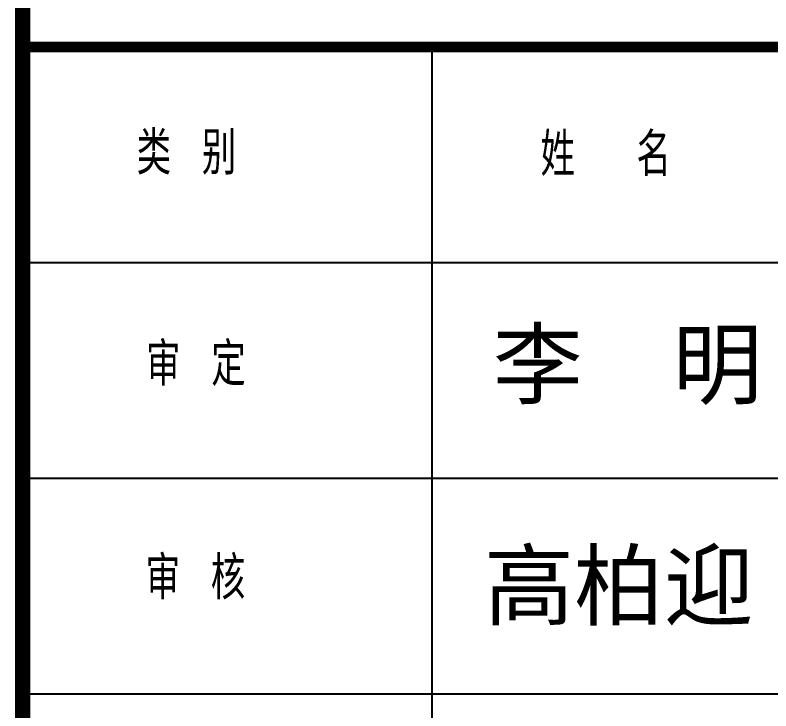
# Model space of a CAD drawing. Extents: x 1162612 to 1711260, y -157368 to 197905.
# Drawn here: x 1686055 to 1689913, y 65154 to 68705 of the extents above; entities that cross this region are included whole.
import ezdxf

# ---------------------------------------------------------------- set-up
doc = ezdxf.new("R2010")
doc.units = 0
doc.header["$LTSCALE"] = 1000
doc.header["$MEASUREMENT"] = 0
for name, color, linetype in [('PP-PM-TK', 7, 'CONTINUOUS'), ('PUB_TEXT', 7, 'CONTINUOUS'), ('PUB_TITLE', 4, 'CONTINUOUS'), ('签名', 255, 'CONTINUOUS')]:
    doc.layers.add(name, color=color, linetype=linetype)
doc.styles.add('-黑体', font='simhei.ttf', dxfattribs={"width": 0.8})
doc.styles.add('TQ', font='txt.shx', dxfattribs={"width": 0.8, "bigfont": 'hztxt.shx'})

msp = doc.modelspace()

# ---------------------------------------------------------------- linework, layer by layer
at = {"layer": 'PP-PM-TK', "color": 4, "const_width": 77}
msp.add_lwpolyline([(1686093.3, 102951.1), (1686093.3, 42951.1)], dxfattribs=at)
at = {"layer": 'PUB_TITLE', "color": 4}
for p, q in [((1688183.3, 60841.5), (1688183.3, 68541.5)), ((1686093.3, 67441.5), (1692143.3, 67441.5)), ((1686093.3, 66341.5), (1692143.3, 66341.5)), ((1686093.3, 65241.5), (1692143.3, 65241.5))]:
    msp.add_line(p, q, dxfattribs=at)
at = {"layer": 'PUB_TITLE', "color": 4, "const_width": 55}
msp.add_lwpolyline([(1686093.3, 68541.5), (1692143.3, 68541.5)], dxfattribs=at)

# ---------------------------------------------------------------- texts
at = {"layer": 'PUB_TEXT', "color": 2, "char_height": 220, "width": 1847.813, "attachment_point": 1, "style": 'TQ'}
for s, insert in [('类 别', (1686674.9, 68111.4)), ('姓  名', (1688736.5, 68103.2)), ('审 定', (1686722.9, 67033)), ('审 核', (1686720.9, 65942.7))]:
    msp.add_mtext(s, dxfattribs=dict(at, insert=insert))
at = {"layer": '签名', "linetype": 'CONTINUOUS', "style": '-黑体'}
for s, p in [('李  明', (1688493.4, 66754.6)), ('高柏迎', (1688448, 65626.1))]:
    msp.add_text(s, height=336.6, dxfattribs=at).set_placement(p)

doc.saveas('drawing.dxf')
